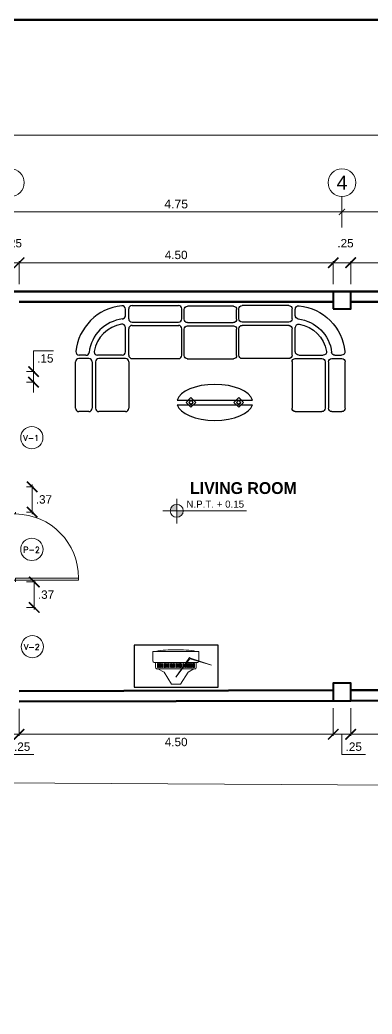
# Model space of a CAD drawing. Header units: millimetres. Extents: x 565 to 912, y 163 to 192.
# Drawn here: x 581.72 to 586.76, y 177.47 to 191.72 of the extents above; entities that cross this region are included whole.
import ezdxf

# ---------------------------------------------------------------- set-up
doc = ezdxf.new("R2010")
doc.units = ezdxf.units.MM
doc.header["$LTSCALE"] = 0.0125
for name, color, linetype, lineweight in [('01', 210, 'Continuous', 0), ('06', 6, 'Continuous', 70), ('COLUMNAS', 162, 'Continuous', 40), ('COTAS', 9, 'Continuous', 9), ('EQUIPO', 2, 'Continuous', 15), ('equipo 0.2', 152, 'Continuous', 25), ('equipo 01', 30, 'Continuous', 9), ('MARCO', 1, 'Continuous', 13), ('MARKO', 186, 'Continuous', 80), ('MURO ALTO', 40, 'Continuous', 70), ('proy', 254, 'Continuous', 0), ('TEXTO', 6, 'Continuous', 15)]:
    doc.layers.add(name, color=color, linetype=linetype, lineweight=lineweight)
doc.layers.add('MUEBLES', color=30, linetype='Continuous')
doc.styles.add('ARIAL', font='arial.ttf')
doc.styles.add('NOMBRE-2', font='arial.ttf')
doc.styles.add('op', font='romab___.ttf')
doc.styles.add('ROMANS135', font='romans.shx', dxfattribs={"width": 1.35})
doc.dimstyles.new('ISO-25', dxfattribs={"dimtxt": 0.12, "dimasz": 0.15, "dimexe": 0.02, "dimexo": 0.1055, "dimgap": 0.05, "dimtad": 2, "dimtih": 1, "dimtoh": 1, "dimzin": 4, "dimdsep": 46, "dimtxsty": 'ARIAL', "dimblk": 'ARCHTICK', "dimcen": 2.5, "dimdle": 0.03, "dimclrd": 1, "dimclre": 2, "dimclrt": 256, "dimadec": 0, "dimazin": 0, "dimtfac": 1, "dimtmove": 0, "dimatfit": 0, "dimldrblk": 'ARCHTICK', "dimfxl": 0, "dimlwd": 13, "dimlwe": 9, "dimarcsym": 0})
doc.dimstyles.new('PLANTA', dxfattribs={"dimtxt": 0.125, "dimasz": 0.09, "dimexe": 0.125, "dimexo": 0.1, "dimgap": 0.05, "dimtad": 1, "dimzin": 4, "dimdsep": 46, "dimtxsty": 'NOMBRE-2', "dimblk1": 'ARCHTICK', "dimblk2": 'ARCHTICK', "dimsah": 1, "dimcen": 0, "dimdle": 0.1, "dimclrd": 1, "dimclre": 1, "dimclrt": 256, "dimadec": 0, "dimazin": 0, "dimtfac": 1, "dimtmove": 1, "dimatfit": 3, "dimldrblk": 'ARCHTICK', "dimfxl": 0, "dimtolj": 1, "dimtzin": 0, "dimlwd": 0, "dimlwe": 0, "dimarcsym": 0})

# ---------------------------------------------------------------- blocks, each defined once
blk = doc.blocks.new('_ARCHTICK')
at = {"color": 0, "linetype": 'ByBlock', "const_width": 0.15}
blk.add_lwpolyline([(-0.5, -0.5), (0.5, 0.5)], dxfattribs=at)
blk = doc.blocks.new('*D17')
at = {"layer": 'COTAS', "color": 2, "lineweight": 9, "transparency": 16777216}
for p, q in [((574.151, 181.232), (574.149, 180.803)), ((611.627, 181.018), (611.624, 180.589))]:
    blk.add_line(p, q, dxfattribs=at)
at = {"layer": 'COTAS', "color": 1, "lineweight": 13, "transparency": 16777216}
blk.add_line((574.119, 180.823), (611.655, 180.609), dxfattribs=at)
at = {"layer": 'Defpoints', "color": 0, "transparency": 16777216}
for p in [(574.152, 181.337), (611.628, 181.124), (611.625, 180.609)]:
    blk.add_point(p, dxfattribs=at)
at = {"layer": 'COTAS', "color": 1, "lineweight": 13, "transparency": 16777216, "xscale": 0.15, "yscale": 0.15, "zscale": 0.15}
for p, rotation in [((574.149, 180.823), 179.6737143879261), ((611.625, 180.609), 359.6737143879261)]:
    blk.add_blockref('_ARCHTICK', p, dxfattribs=dict(at, rotation=rotation))
at = {"layer": 'COTAS', "transparency": 16777216, "insert": (592.886, 180.603), "char_height": 0.12, "attachment_point": 5, "style": 'ARIAL'}
blk.add_mtext('37.41', dxfattribs=at)
blk = doc.blocks.new('P1.0m')
at = {"layer": 'EQUIPO'}
blk.add_lwpolyline([(0.025, 0), (0.055, 0), (0.055, 0.9), (0.025, 0.9)], close=True, dxfattribs=at)
for points in [[(0, -0.1), (0.05, -0.1), (0.05, -0.05), (0.025, -0.05), (0.025, 0), (0, 0)], [(1, -0.1), (0.95, -0.1), (0.95, -0.05), (0.975, -0.05), (0.975, 0), (1, 0)]]:
    blk.add_lwpolyline(points, dxfattribs=at)
at = {"layer": 'EQUIPO', "color": 252}
blk.add_arc((0.065, -0.01), 0.91, 0.6296, 90.6296, dxfattribs=at)
blk = doc.blocks.new('MESA-CENTRO')
at = {"layer": 'MUEBLES', "ltscale": 0.5}
for p, q in [((0, -0.639), (0, 0.557)), ((0.076, -0.639), (0.076, 0.557))]:
    blk.add_line(p, q, dxfattribs=at)
for points in [[(0.115, 0.339), (0.038, 0.261), (-0.039, 0.339), (0.038, 0.416)], [(0.115, -0.421), (0.038, -0.344), (-0.039, -0.421), (0.038, -0.499)]]:
    blk.add_lwpolyline(points, close=True, dxfattribs=at)
for centre in [(0.038, 0.339), (0.038, -0.421)]:
    blk.add_circle(centre, 0.0283, dxfattribs=at)
for start_param, end_param in [(0.133813, 3.00778), (3.274364, 6.150414)]:
    blk.add_ellipse((0.038, -0.041), major_axis=(0, 0.603), ratio=0.473919, start_param=start_param, end_param=end_param, dxfattribs=at)
blk = doc.blocks.new('A$C5CCE3322')
at = {"layer": '01', "ltscale": 0.2}
blk.add_blockref('MESA-CENTRO', (0.246, 0.639), dxfattribs=at)
blk = doc.blocks.new('A$C13E261AE')
at = {"layer": 'MUEBLES'}
for p, q in [((0, 0.808), (0, 1.473)), ((0.19, 1.52), (0.047, 1.52)), ((0.237, 0.808), (0.237, 1.472)), ((0.285, 0.803), (0.285, 1.476)), ((0.713, 1.52), (0.332, 1.52)), ((0.76, 0.803), (0.76, 1.476)), ((0.19, 0.76), (0.047, 0.76)), ((0.146, 0.713), (0.051, 0.713)), ((0.665, 0.713), (0.314, 0.713)), ((0.713, 0.76), (0.332, 0.76)), ((0.76, 0.713), (0.76, 0.332)), ((0.803, 0.76), (1.473, 0.76)), ((1.52, 0.713), (1.52, 0.332)), ((0.713, 0.665), (0.713, 0.314)), ((0.803, 0.285), (1.473, 0.285)), ((0.713, 0.146), (0.713, 0.051)), ((0.76, 0.19), (0.76, 0.047)), ((0.808, 0.237), (1.472, 0.237)), ((1.52, 0.19), (1.52, 0.047)), ((1.473, 0), (0.808, 0))]:
    blk.add_line(p, q, dxfattribs=at)
for centre, radius, start, end in [((0.047, 1.473), 0.0475, 90, 180), ((0.19, 1.473), 0.0475, 0, 90), ((0.332, 1.473), 0.0475, 90, 180), ((0.713, 1.473), 0.0475, 0, 90), ((0.047, 0.808), 0.0475, 180, 270), ((0.051, 0.665), 0.0475, 90, 185.831), ((0.146, 0.665), 0.0475, 6.7691, 90), ((0.19, 0.808), 0.0477, 270.1025, 359.7525), ((0.314, 0.665), 0.0475, 90, 189.4264), ((0.332, 0.808), 0.0475, 180, 270), ((0.665, 0.665), 0.0475, 0, 90), ((0.713, 0.808), 0.0475, 270, 0), ((0.808, 0.713), 0.0475, 90, 180), ((1.473, 0.713), 0.0475, 0, 90), ((0.735, 0.735), 0.736, 185.831, 264.169), ((0.735, 0.735), 0.546, 186.7691, 263.2309), ((0.735, 0.735), 0.474, 189.4264, 260.5736), ((0.665, 0.314), 0.0475, 260.5736, 0), ((0.808, 0.332), 0.0475, 180, 270), ((1.473, 0.332), 0.0475, 270, 0), ((0.665, 0.146), 0.0475, 0, 83.2309), ((0.808, 0.19), 0.0477, 90.2475, 179.8975), ((1.473, 0.19), 0.0475, 0, 90), ((0.665, 0.051), 0.0475, 264.169, 0), ((0.808, 0.047), 0.0475, 180, 270), ((1.473, 0.047), 0.0475, 270, 0)]:
    blk.add_arc(centre, radius, start, end, dxfattribs=at)
blk = doc.blocks.new('SILLON')
at = {"layer": 'MUEBLES'}
for p, q in [((-0.35, 0), (0.35, 0)), ((-0.4, -0.2), (-0.4, -0.05)), ((0.4, -0.2), (0.4, -0.05)), ((0.355, -0.3), (-0.35, -0.3)), ((0.35, -0.25), (-0.349, -0.25)), ((-0.4, -0.75), (-0.4, -0.35)), ((0.4, -0.75), (0.4, -0.35)), ((0.355, -0.8), (-0.35, -0.8))]:
    blk.add_line(p, q, dxfattribs=at)
for centre, radius, start, end in [((-0.35, -0.05), 0.05, 90, 180), ((0.35, -0.05), 0.05, 360, 90), ((-0.35, -0.2), 0.05, 180, 270), ((-0.35, -0.35), 0.05, 90, 180), ((0.35, -0.2), 0.0502, 270.2475, 359.8975), ((0.35, -0.35), 0.05, 360, 90), ((-0.35, -0.75), 0.05, 180, 270), ((0.35, -0.75), 0.05, 270, 360)]:
    blk.add_arc(centre, radius, start, end, dxfattribs=at)
blk = doc.blocks.new('*D26')
at = {"layer": 'COTAS', "color": 2, "lineweight": 9, "transparency": 16777216}
for p, q in [((581.456, 187.933), (581.456, 188.258)), ((581.706, 187.933), (581.706, 188.258))]:
    blk.add_line(p, q, dxfattribs=at)
at = {"layer": 'COTAS', "color": 1, "lineweight": 13, "transparency": 16777216}
blk.add_line((581.456, 188.238), (581.706, 188.238), dxfattribs=at)
at = {"layer": 'Defpoints', "color": 0, "transparency": 16777216}
for p in [(581.706, 188.238), (581.456, 187.827), (581.706, 187.827)]:
    blk.add_point(p, dxfattribs=at)
at = {"layer": 'COTAS', "transparency": 16777216, "insert": (581.631, 188.517), "char_height": 0.12, "attachment_point": 5, "style": 'ARIAL'}
blk.add_mtext('.25', dxfattribs=at)
blk = doc.blocks.new('*D27')
at = {"layer": 'COTAS', "color": 2, "lineweight": 9, "transparency": 16777216}
for p, q in [((581.706, 187.933), (581.706, 188.258)), ((586.206, 187.933), (586.206, 188.258))]:
    blk.add_line(p, q, dxfattribs=at)
at = {"layer": 'COTAS', "color": 1, "lineweight": 13, "transparency": 16777216}
blk.add_line((581.676, 188.238), (586.236, 188.238), dxfattribs=at)
at = {"layer": 'Defpoints', "color": 0, "transparency": 16777216}
for p in [(586.206, 188.238), (581.706, 187.827), (586.206, 187.827)]:
    blk.add_point(p, dxfattribs=at)
at = {"layer": 'COTAS', "color": 1, "lineweight": 13, "transparency": 16777216, "xscale": 0.15, "yscale": 0.15, "zscale": 0.15, "rotation": 180}
blk.add_blockref('_ARCHTICK', (581.706, 188.238), dxfattribs=at)
at = {"layer": 'COTAS', "color": 1, "lineweight": 13, "transparency": 16777216, "xscale": 0.15, "yscale": 0.15, "zscale": 0.15}
blk.add_blockref('_ARCHTICK', (586.206, 188.238), dxfattribs=at)
at = {"layer": 'COTAS', "transparency": 16777216, "insert": (583.956, 188.349), "char_height": 0.12, "attachment_point": 5, "style": 'ARIAL'}
blk.add_mtext('4.50', dxfattribs=at)
blk = doc.blocks.new('*D28')
at = {"layer": 'COTAS', "color": 2, "lineweight": 9, "transparency": 16777216}
for p, q in [((586.206, 187.933), (586.206, 188.258)), ((586.456, 187.933), (586.456, 188.258))]:
    blk.add_line(p, q, dxfattribs=at)
at = {"layer": 'COTAS', "color": 1, "lineweight": 13, "transparency": 16777216}
blk.add_line((586.206, 188.238), (586.456, 188.238), dxfattribs=at)
at = {"layer": 'Defpoints', "color": 0, "transparency": 16777216}
for p in [(586.456, 188.238), (586.206, 187.827), (586.456, 187.827)]:
    blk.add_point(p, dxfattribs=at)
at = {"layer": 'COTAS', "transparency": 16777216, "insert": (586.381, 188.517), "char_height": 0.12, "attachment_point": 5, "style": 'ARIAL'}
blk.add_mtext('.25', dxfattribs=at)
blk = doc.blocks.new('*D29')
at = {"layer": 'COTAS', "color": 2, "lineweight": 9, "transparency": 16777216}
for p, q in [((586.456, 187.933), (586.456, 188.258)), ((590.956, 187.933), (590.956, 188.258))]:
    blk.add_line(p, q, dxfattribs=at)
at = {"layer": 'COTAS', "color": 1, "lineweight": 13, "transparency": 16777216}
blk.add_line((586.426, 188.238), (590.986, 188.238), dxfattribs=at)
at = {"layer": 'Defpoints', "color": 0, "transparency": 16777216}
for p in [(590.956, 188.238), (586.456, 187.827), (590.956, 187.827)]:
    blk.add_point(p, dxfattribs=at)
at = {"layer": 'COTAS', "color": 1, "lineweight": 13, "transparency": 16777216, "xscale": 0.15, "yscale": 0.15, "zscale": 0.15, "rotation": 180}
blk.add_blockref('_ARCHTICK', (586.456, 188.238), dxfattribs=at)
at = {"layer": 'COTAS', "color": 1, "lineweight": 13, "transparency": 16777216, "xscale": 0.15, "yscale": 0.15, "zscale": 0.15}
blk.add_blockref('_ARCHTICK', (590.956, 188.238), dxfattribs=at)
at = {"layer": 'COTAS', "transparency": 16777216, "insert": (588.706, 188.349), "char_height": 0.12, "attachment_point": 5, "style": 'ARIAL'}
blk.add_mtext('4.50', dxfattribs=at)
blk = doc.blocks.new('*D49')
at = {"layer": 'COTAS', "color": 2, "lineweight": 9, "transparency": 16777216}
for p, q in [((581.456, 181.835), (581.456, 181.459)), ((581.706, 181.842), (581.706, 181.459))]:
    blk.add_line(p, q, dxfattribs=at)
at = {"layer": 'COTAS', "color": 1, "lineweight": 13, "transparency": 16777216}
for p, q in [((581.456, 181.479), (581.706, 181.479)), ((581.456, 181.479), (581.706, 181.479)), ((581.581, 181.479), (581.581, 181.189)), ((581.581, 181.189), (581.919, 181.189))]:
    blk.add_line(p, q, dxfattribs=at)
at = {"layer": 'Defpoints', "color": 0, "transparency": 16777216}
for p in [(581.456, 181.94), (581.706, 181.948), (581.706, 181.479)]:
    blk.add_point(p, dxfattribs=at)
at = {"layer": 'COTAS', "transparency": 16777216, "insert": (581.75, 181.301), "char_height": 0.12, "attachment_point": 5, "style": 'ARIAL'}
blk.add_mtext('.25', dxfattribs=at)
blk = doc.blocks.new('*D50')
at = {"layer": 'COTAS', "color": 2, "lineweight": 9, "transparency": 16777216}
for p, q in [((581.706, 181.842), (581.706, 181.459)), ((586.206, 181.855), (586.206, 181.459))]:
    blk.add_line(p, q, dxfattribs=at)
at = {"layer": 'COTAS', "color": 1, "lineweight": 13, "transparency": 16777216}
blk.add_line((581.676, 181.479), (586.236, 181.479), dxfattribs=at)
at = {"layer": 'Defpoints', "color": 0, "transparency": 16777216}
for p in [(581.706, 181.948), (586.206, 181.96), (586.206, 181.479)]:
    blk.add_point(p, dxfattribs=at)
at = {"layer": 'COTAS', "color": 1, "lineweight": 13, "transparency": 16777216, "xscale": 0.15, "yscale": 0.15, "zscale": 0.15, "rotation": 180}
blk.add_blockref('_ARCHTICK', (581.706, 181.479), dxfattribs=at)
at = {"layer": 'COTAS', "color": 1, "lineweight": 13, "transparency": 16777216, "xscale": 0.15, "yscale": 0.15, "zscale": 0.15}
blk.add_blockref('_ARCHTICK', (586.206, 181.479), dxfattribs=at)
at = {"layer": 'COTAS', "transparency": 16777216, "insert": (583.956, 181.368), "char_height": 0.12, "attachment_point": 5, "style": 'ARIAL'}
blk.add_mtext('4.50', dxfattribs=at)
blk = doc.blocks.new('*D51')
at = {"layer": 'COTAS', "color": 2, "lineweight": 9, "transparency": 16777216}
for p, q in [((586.206, 181.855), (586.206, 181.459)), ((586.456, 181.855), (586.456, 181.459))]:
    blk.add_line(p, q, dxfattribs=at)
at = {"layer": 'COTAS', "color": 1, "lineweight": 13, "transparency": 16777216}
for p, q in [((586.206, 181.479), (586.456, 181.479)), ((586.206, 181.479), (586.456, 181.479)), ((586.331, 181.479), (586.331, 181.189)), ((586.331, 181.189), (586.669, 181.189))]:
    blk.add_line(p, q, dxfattribs=at)
at = {"layer": 'Defpoints', "color": 0, "transparency": 16777216}
for p in [(586.206, 181.96), (586.456, 181.961), (586.456, 181.479)]:
    blk.add_point(p, dxfattribs=at)
at = {"layer": 'COTAS', "transparency": 16777216, "insert": (586.5, 181.301), "char_height": 0.12, "attachment_point": 5, "style": 'ARIAL'}
blk.add_mtext('.25', dxfattribs=at)
blk = doc.blocks.new('*D52')
at = {"layer": 'COTAS', "color": 2, "lineweight": 9, "transparency": 16777216}
for p, q in [((586.456, 181.855), (586.456, 181.459)), ((590.956, 181.868), (590.956, 181.459))]:
    blk.add_line(p, q, dxfattribs=at)
at = {"layer": 'COTAS', "color": 1, "lineweight": 13, "transparency": 16777216}
blk.add_line((586.426, 181.479), (590.986, 181.479), dxfattribs=at)
at = {"layer": 'Defpoints', "color": 0, "transparency": 16777216}
for p in [(590.956, 181.974), (586.456, 181.961), (590.956, 181.479)]:
    blk.add_point(p, dxfattribs=at)
at = {"layer": 'COTAS', "color": 1, "lineweight": 13, "transparency": 16777216, "xscale": 0.15, "yscale": 0.15, "zscale": 0.15, "rotation": 180}
blk.add_blockref('_ARCHTICK', (586.456, 181.479), dxfattribs=at)
at = {"layer": 'COTAS', "color": 1, "lineweight": 13, "transparency": 16777216, "xscale": 0.15, "yscale": 0.15, "zscale": 0.15}
blk.add_blockref('_ARCHTICK', (590.956, 181.479), dxfattribs=at)
at = {"layer": 'COTAS', "transparency": 16777216, "insert": (588.706, 181.368), "char_height": 0.12, "attachment_point": 5, "style": 'ARIAL'}
blk.add_mtext('4.50', dxfattribs=at)
blk = doc.blocks.new('*D84')
at = {"layer": 'COTAS', "color": 1, "lineweight": 13, "transparency": 16777216}
blk.add_line((581.923, 183.692), (581.923, 183.267), dxfattribs=at)
at = {"layer": 'COTAS', "color": 2, "lineweight": 9, "transparency": 16777216}
for p, q in [((581.812, 183.662), (581.943, 183.662)), ((581.812, 183.297), (581.943, 183.297))]:
    blk.add_line(p, q, dxfattribs=at)
at = {"layer": 'Defpoints', "color": 0, "transparency": 16777216}
for p in [(581.706, 183.662), (581.706, 183.297), (581.923, 183.297)]:
    blk.add_point(p, dxfattribs=at)
at = {"layer": 'COTAS', "color": 1, "lineweight": 13, "transparency": 16777216, "xscale": 0.15, "yscale": 0.15, "zscale": 0.15}
for p, rotation in [((581.923, 183.662), 90), ((581.923, 183.297), 270)]:
    blk.add_blockref('_ARCHTICK', p, dxfattribs=dict(at, rotation=rotation))
at = {"layer": 'COTAS', "transparency": 16777216, "insert": (582.092, 183.48), "char_height": 0.12, "attachment_point": 5, "style": 'ARIAL'}
blk.add_mtext('.37', dxfattribs=at)
blk = doc.blocks.new('*D85')
at = {"layer": 'COTAS', "color": 2, "lineweight": 9, "transparency": 16777216}
for p, q in [((581.812, 185.027), (581.913, 185.027)), ((581.812, 184.662), (581.913, 184.662))]:
    blk.add_line(p, q, dxfattribs=at)
at = {"layer": 'COTAS', "color": 1, "lineweight": 13, "transparency": 16777216}
blk.add_line((581.893, 184.632), (581.893, 185.057), dxfattribs=at)
at = {"layer": 'Defpoints', "color": 0, "transparency": 16777216}
for p in [(581.706, 185.027), (581.893, 185.027), (581.706, 184.662)]:
    blk.add_point(p, dxfattribs=at)
at = {"layer": 'COTAS', "color": 1, "lineweight": 13, "transparency": 16777216, "xscale": 0.15, "yscale": 0.15, "zscale": 0.15}
for p, rotation in [((581.893, 185.027), 90), ((581.893, 184.662), 270)]:
    blk.add_blockref('_ARCHTICK', p, dxfattribs=dict(at, rotation=rotation))
at = {"layer": 'COTAS', "transparency": 16777216, "insert": (582.062, 184.845), "char_height": 0.12, "attachment_point": 5, "style": 'ARIAL'}
blk.add_mtext('.37', dxfattribs=at)
blk = doc.blocks.new('*D86')
at = {"layer": 'COTAS', "color": 1, "lineweight": 13, "transparency": 16777216}
for p, q in [((581.913, 186.677), (581.913, 186.977)), ((581.913, 186.977), (582.201, 186.977)), ((581.913, 186.527), (581.913, 186.677)), ((581.913, 186.527), (581.913, 186.377))]:
    blk.add_line(p, q, dxfattribs=at)
at = {"layer": 'COTAS', "color": 2, "lineweight": 9, "transparency": 16777216}
for p, q in [((581.812, 186.677), (581.933, 186.677)), ((581.812, 186.527), (581.933, 186.527))]:
    blk.add_line(p, q, dxfattribs=at)
at = {"layer": 'Defpoints', "color": 0, "transparency": 16777216}
for p in [(581.706, 186.677), (581.913, 186.677), (581.706, 186.527)]:
    blk.add_point(p, dxfattribs=at)
at = {"layer": 'COTAS', "color": 1, "lineweight": 13, "transparency": 16777216, "xscale": 0.15, "yscale": 0.15, "zscale": 0.15}
for p, rotation in [((581.913, 186.677), 270), ((581.913, 186.527), 90)]:
    blk.add_blockref('_ARCHTICK', p, dxfattribs=dict(at, rotation=rotation))
at = {"layer": 'COTAS', "transparency": 16777216, "insert": (582.082, 186.866), "char_height": 0.12, "attachment_point": 5, "style": 'ARIAL'}
blk.add_mtext('.15', dxfattribs=at)
blk = doc.blocks.new('Tv_p')
for p, q in [((-0.05, 0), (-0.137, -0.132)), ((0, 0), (-0.05, 0)), ((0, 0), (0.05, 0)), ((0.05, 0), (0.129, -0.132)), ((-0.151, -0.276), (0, -0.076)), ((0, -0.076), (-0.143, -0.284)), ((-0.395, -0.21), (-0.158, -0.279)), ((-0.16, -0.288), (-0.395, -0.21)), ((-0.224, -0.241), (-0.224, -0.184)), ((-0.208, -0.168), (0, -0.168)), ((-0.204, -0.185), (-0.204, -0.228)), ((-0.2, -0.186), (-0.204, -0.186)), ((-0.2, -0.228), (-0.2, -0.186)), ((-0.137, -0.132), (-0.199, -0.168)), ((-0.19, -0.186), (-0.194, -0.186)), ((-0.193, -0.185), (-0.193, -0.228)), ((-0.19, -0.228), (-0.19, -0.186)), ((-0.177, -0.186), (-0.181, -0.186)), ((-0.18, -0.185), (-0.18, -0.228)), ((-0.177, -0.228), (-0.177, -0.186)), ((-0.169, -0.185), (-0.169, -0.228)), ((-0.165, -0.186), (-0.169, -0.186)), ((-0.165, -0.228), (-0.165, -0.186)), ((-0.156, -0.185), (-0.156, -0.228)), ((-0.152, -0.186), (-0.156, -0.186)), ((-0.152, -0.228), (-0.152, -0.186)), ((-0.139, -0.186), (-0.143, -0.186)), ((-0.142, -0.185), (-0.142, -0.228)), ((-0.139, -0.228), (-0.139, -0.186)), ((-0.124, -0.186), (-0.128, -0.186)), ((-0.127, -0.185), (-0.127, -0.228)), ((-0.124, -0.228), (-0.124, -0.186)), ((-0.111, -0.186), (-0.115, -0.186)), ((-0.114, -0.185), (-0.114, -0.227)), ((-0.111, -0.223), (-0.111, -0.186)), ((-0.097, -0.186), (-0.101, -0.186)), ((-0.1, -0.185), (-0.1, -0.209)), ((-0.097, -0.204), (-0.097, -0.186)), ((-0.097, -0.228), (-0.097, -0.217)), ((-0.083, -0.186), (-0.085, -0.186)), ((-0.084, -0.185), (-0.084, -0.188)), ((-0.084, -0.199), (-0.084, -0.228)), ((-0.081, -0.228), (-0.081, -0.194)), ((-0.064, -0.186), (-0.068, -0.186)), ((-0.067, -0.185), (-0.067, -0.228)), ((-0.064, -0.228), (-0.064, -0.186)), ((-0.053, -0.185), (-0.053, -0.228)), ((-0.049, -0.186), (-0.053, -0.186)), ((-0.049, -0.228), (-0.049, -0.186)), ((-0.036, -0.186), (-0.04, -0.186)), ((-0.039, -0.185), (-0.039, -0.228)), ((-0.036, -0.228), (-0.036, -0.186)), ((-0.022, -0.186), (-0.026, -0.186)), ((-0.025, -0.185), (-0.025, -0.228)), ((-0.022, -0.228), (-0.022, -0.186)), ((-0.011, -0.185), (-0.011, -0.228)), ((-0.007, -0.186), (-0.011, -0.186)), ((-0.007, -0.228), (-0.007, -0.186)), ((0.208, -0.168), (0, -0.168)), ((0.007, -0.228), (0.007, -0.186)), ((0.007, -0.186), (0.011, -0.186)), ((0.011, -0.185), (0.011, -0.228)), ((0.022, -0.186), (0.026, -0.186)), ((0.022, -0.228), (0.022, -0.186)), ((0.025, -0.185), (0.025, -0.228)), ((0.036, -0.186), (0.04, -0.186)), ((0.036, -0.228), (0.036, -0.186)), ((0.039, -0.185), (0.039, -0.228)), ((0.049, -0.186), (0.053, -0.186)), ((0.049, -0.228), (0.049, -0.186)), ((0.053, -0.185), (0.053, -0.228)), ((0.064, -0.186), (0.068, -0.186)), ((0.064, -0.228), (0.064, -0.186)), ((0.067, -0.185), (0.067, -0.228)), ((0.081, -0.186), (0.085, -0.186)), ((0.081, -0.228), (0.081, -0.186)), ((0.084, -0.185), (0.084, -0.228)), ((0.097, -0.186), (0.101, -0.186)), ((0.097, -0.228), (0.097, -0.186)), ((0.1, -0.185), (0.1, -0.228)), ((0.111, -0.186), (0.115, -0.186)), ((0.111, -0.228), (0.111, -0.186)), ((0.114, -0.185), (0.114, -0.228)), ((0.124, -0.186), (0.128, -0.186)), ((0.124, -0.228), (0.124, -0.186)), ((0.127, -0.185), (0.127, -0.228)), ((0.129, -0.132), (0.199, -0.168)), ((0.139, -0.186), (0.143, -0.186)), ((0.139, -0.228), (0.139, -0.186)), ((0.142, -0.185), (0.142, -0.228)), ((0.152, -0.186), (0.156, -0.186)), ((0.152, -0.228), (0.152, -0.186)), ((0.156, -0.185), (0.156, -0.228)), ((0.165, -0.186), (0.169, -0.186)), ((0.165, -0.228), (0.165, -0.186)), ((0.169, -0.185), (0.169, -0.228)), ((0.177, -0.186), (0.181, -0.186)), ((0.177, -0.228), (0.177, -0.186)), ((0.18, -0.185), (0.18, -0.228)), ((0.19, -0.186), (0.194, -0.186)), ((0.19, -0.228), (0.19, -0.186)), ((0.193, -0.185), (0.193, -0.228)), ((0.2, -0.228), (0.2, -0.186)), ((0.2, -0.186), (0.204, -0.186)), ((0.204, -0.185), (0.204, -0.228)), ((0.224, -0.241), (0.224, -0.184)), ((-0.255, -0.257), (-0.255, -0.362)), ((0, -0.241), (-0.239, -0.241)), ((-0.204, -0.228), (-0.2, -0.228)), ((-0.193, -0.228), (-0.19, -0.228)), ((-0.18, -0.228), (-0.177, -0.228)), ((-0.169, -0.228), (-0.165, -0.228)), ((-0.156, -0.228), (-0.152, -0.228)), ((-0.142, -0.228), (-0.139, -0.228)), ((-0.127, -0.228), (-0.124, -0.228)), ((-0.1, -0.222), (-0.1, -0.228)), ((-0.1, -0.228), (-0.097, -0.228)), ((-0.084, -0.228), (-0.081, -0.228)), ((-0.067, -0.228), (-0.064, -0.228)), ((-0.053, -0.228), (-0.049, -0.228)), ((-0.039, -0.228), (-0.036, -0.228)), ((-0.025, -0.228), (-0.022, -0.228)), ((-0.011, -0.228), (-0.007, -0.228)), ((0, -0.241), (0.239, -0.241)), ((0.011, -0.228), (0.007, -0.228)), ((0.025, -0.228), (0.022, -0.228)), ((0.039, -0.228), (0.036, -0.228)), ((0.053, -0.228), (0.049, -0.228)), ((0.067, -0.228), (0.064, -0.228)), ((0.084, -0.228), (0.081, -0.228)), ((0.1, -0.228), (0.097, -0.228)), ((0.114, -0.228), (0.111, -0.228)), ((0.127, -0.228), (0.124, -0.228)), ((0.142, -0.228), (0.139, -0.228)), ((0.156, -0.228), (0.152, -0.228)), ((0.169, -0.228), (0.165, -0.228)), ((0.18, -0.228), (0.177, -0.228)), ((0.193, -0.228), (0.19, -0.228)), ((0.204, -0.228), (0.2, -0.228)), ((0.255, -0.257), (0.255, -0.362)), ((-0.255, -0.362), (0, -0.362)), ((0.255, -0.362), (0, -0.362))]:
    blk.add_line(p, q)
blk.add_circle((-0.152, -0.285), 0.00907)
for centre, radius, start, end in [((-0.208, -0.184), 0.0162, 90, 180), ((0.208, -0.184), 0.0162, 360, 90), ((-0.239, -0.257), 0.0162, 90, 180), ((0.239, -0.257), 0.0162, 0, 90), ((-0.03, 0.635), 1.016, 258.9245, 271.6974), ((0.03, 0.635), 1.016, 268.3026, 281.0755)]:
    blk.add_arc(centre, radius, start, end)
blk = doc.blocks.new('tv')
at = {"layer": 'equipo 0.2'}
blk.add_lwpolyline([(-0.355, -0.759), (0.245, -0.759), (0.245, 0.441), (-0.355, 0.441)], close=True, dxfattribs=at)
at = {"layer": 'equipo 01', "xscale": 1.295999999999992, "yscale": 1.295999999999992, "zscale": 1.295999999999992, "rotation": 90}
blk.add_blockref('Tv_p', (-0.312, -0.155), dxfattribs=at)
blk = doc.blocks.new('*D192')
at = {"layer": 'COTAS', "color": 1, "lineweight": 0, "transparency": 16777216}
for p, q in [((574.156, 189.612), (574.156, 190.19)), ((611.636, 189.612), (611.636, 190.19)), ((574.056, 190.065), (611.736, 190.065))]:
    blk.add_line(p, q, dxfattribs=at)
at = {"layer": 'Defpoints', "color": 0, "transparency": 16777216}
for p in [(611.636, 190.065), (574.156, 189.512), (611.636, 189.512)]:
    blk.add_point(p, dxfattribs=at)
at = {"layer": 'COTAS', "color": 1, "lineweight": 0, "transparency": 16777216, "xscale": 0.09, "yscale": 0.09, "zscale": 0.09, "rotation": 180}
blk.add_blockref('_ARCHTICK', (574.156, 190.065), dxfattribs=at)
at = {"layer": 'COTAS', "color": 1, "lineweight": 0, "transparency": 16777216, "xscale": 0.09, "yscale": 0.09, "zscale": 0.09}
blk.add_blockref('_ARCHTICK', (611.636, 190.065), dxfattribs=at)
at = {"layer": 'COTAS', "transparency": 16777216, "insert": (592.896, 190.179), "char_height": 0.125, "attachment_point": 5, "style": 'NOMBRE-2'}
blk.add_mtext('\\A1;37.48', dxfattribs=at)
blk = doc.blocks.new('*D193')
at = {"layer": 'COTAS', "color": 1, "lineweight": 0, "transparency": 16777216}
for p, q in [((586.231, 188.966), (591.181, 188.966)), ((586.331, 189.066), (586.331, 189.091)), ((591.081, 189.066), (591.081, 189.091))]:
    blk.add_line(p, q, dxfattribs=at)
at = {"layer": 'Defpoints', "color": 0, "transparency": 16777216}
for p in [(586.331, 188.966), (591.081, 188.966), (591.081, 188.966)]:
    blk.add_point(p, dxfattribs=at)
at = {"layer": 'COTAS', "color": 1, "lineweight": 0, "transparency": 16777216, "xscale": 0.09, "yscale": 0.09, "zscale": 0.09, "rotation": 180}
blk.add_blockref('_ARCHTICK', (586.331, 188.966), dxfattribs=at)
at = {"layer": 'COTAS', "color": 1, "lineweight": 0, "transparency": 16777216, "xscale": 0.09, "yscale": 0.09, "zscale": 0.09}
blk.add_blockref('_ARCHTICK', (591.081, 188.966), dxfattribs=at)
at = {"layer": 'COTAS', "transparency": 16777216, "insert": (588.706, 189.079), "char_height": 0.125, "attachment_point": 5, "style": 'NOMBRE-2'}
blk.add_mtext('\\A1;4.75', dxfattribs=at)
blk = doc.blocks.new('*D195')
at = {"layer": 'COTAS', "color": 1, "lineweight": 0, "transparency": 16777216}
for p, q in [((581.481, 188.966), (586.431, 188.966)), ((581.581, 189.066), (581.581, 189.091)), ((586.331, 189.066), (586.331, 189.091))]:
    blk.add_line(p, q, dxfattribs=at)
at = {"layer": 'Defpoints', "color": 0, "transparency": 16777216}
for p in [(581.581, 188.966), (586.331, 188.966), (586.331, 188.966)]:
    blk.add_point(p, dxfattribs=at)
at = {"layer": 'COTAS', "color": 1, "lineweight": 0, "transparency": 16777216, "xscale": 0.09, "yscale": 0.09, "zscale": 0.09, "rotation": 180}
blk.add_blockref('_ARCHTICK', (581.581, 188.966), dxfattribs=at)
at = {"layer": 'COTAS', "color": 1, "lineweight": 0, "transparency": 16777216, "xscale": 0.09, "yscale": 0.09, "zscale": 0.09}
blk.add_blockref('_ARCHTICK', (586.331, 188.966), dxfattribs=at)
at = {"layer": 'COTAS', "transparency": 16777216, "insert": (583.956, 189.079), "char_height": 0.125, "attachment_point": 5, "style": 'NOMBRE-2'}
blk.add_mtext('\\A1;4.75', dxfattribs=at)

msp = doc.modelspace()

# ---------------------------------------------------------------- hatches: boundary and pattern name
at = {"layer": 'MARCO', "linetype": 'Continuous'}
h = msp.add_hatch(color=256, dxfattribs=at)
h.paths.add_polyline_path([(583.96396, 184.7745, 0.41421356), (583.8714, 184.68194), (583.96396, 184.68194)])
h.paths.add_polyline_path([(584.05652, 184.68194), (583.96396, 184.68194), (583.96396, 184.58938, 0.41421356)])

# ---------------------------------------------------------------- linework, layer by layer
at = {"layer": 'COLUMNAS'}
for points in [[(586.20626, 187.57732), (586.45626, 187.57732), (586.45626, 187.82732), (586.20626, 187.82732)], [(586.20626, 181.96006), (586.45626, 181.96006), (586.45626, 182.21006), (586.20626, 182.21006)]]:
    msp.add_lwpolyline(points, close=True, dxfattribs=at)
at = {"layer": 'MARCO', "linetype": 'Continuous'}
for p, q in [((583.96396, 184.49858), (583.96396, 184.85266)), ((583.76554, 184.68194), (584.96513, 184.68194))]:
    msp.add_line(p, q, dxfattribs=at)
msp.add_circle((583.96396, 184.68194), 0.09256, dxfattribs=at)
at = {"layer": 'MARKO'}
msp.add_lwpolyline([(564.78685, 191.71852), (564.78685, 163.21852), (628.38011, 163.21852), (628.38011, 191.71852)], close=True, dxfattribs=at)
at = {"layer": 'MURO ALTO'}
for p, q in [((574.15626, 187.82732), (595.20626, 187.82732)), ((581.70626, 187.67732), (586.20626, 187.67732)), ((586.45626, 187.67732), (590.95626, 187.67732)), ((586.45626, 182.11074), (609.75626, 182.17405)), ((581.70626, 182.09783), (586.20626, 182.11006)), ((586.45626, 181.96074), (609.75626, 182.02473)), ((581.70626, 181.94783), (586.20626, 181.96006))]:
    msp.add_line(p, q, dxfattribs=at)
at = {"layer": 'proy'}
for centre in [(581.88855, 185.73146), (581.88909, 184.1289), (581.89666, 182.73416)]:
    msp.add_circle(centre, 0.15956, dxfattribs=at)
at = {"layer": 'TEXTO'}
msp.add_line((586.33126, 188.74399), (586.33126, 189.18779), dxfattribs=at)
for centre in [(581.58126, 189.38571), (586.33126, 189.38571)]:
    msp.add_circle(centre, 0.19792, dxfattribs=at)

# ---------------------------------------------------------------- block references
at = {"layer": '06', "ltscale": 0.22, "rotation": 270}
msp.add_blockref('A$C13E261AE', (582.51586, 187.6242), dxfattribs=at)
at = {"layer": '06', "ltscale": 0.22, "xscale": -1, "rotation": 90}
msp.add_blockref('A$C13E261AE', (586.37587, 187.6242), dxfattribs=at)
at = {"layer": 'MUEBLES', "xscale": -0.9404999999999859, "yscale": 0.9404999999999859, "zscale": 0.9405}
msp.add_blockref('SILLON', (584.44586, 187.61485), dxfattribs=at)
at = {"layer": 'MUEBLES', "xscale": 0.9000000000000341, "yscale": 0.9000000000000341, "zscale": 0.9000000000000341, "rotation": 270}
msp.add_blockref('A$C5CCE3322', (583.97143, 186.49167), dxfattribs=at)
at = {"layer": 'proy', "xscale": -1, "rotation": 270}
msp.add_blockref('P1.0m', (581.65626, 183.66223), dxfattribs=at)
at = {"layer": 'proy', "rotation": 90}
msp.add_blockref('tv', (583.79707, 182.50935), dxfattribs=at)

# ---------------------------------------------------------------- texts
at = {"layer": 'proy', "style": 'op'}
msp.add_text('LIVING ROOM', height=0.17, dxfattribs=at).set_placement((584.15512, 184.92295))
at = {"layer": 'TEXTO'}
for s, height, style, p in [('V-1', 0.0825, 'ROMANS135', (581.76634, 185.68487)), ('N.P.T. + 0.15', 0.1, 'ARIAL', (584.10232, 184.7279)), ('P-2', 0.0825, 'ROMANS135', (581.76688, 184.08231)), ('V-2', 0.0825, 'ROMANS135', (581.77444, 182.68757))]:
    msp.add_text(s, height=height, dxfattribs=dict(at, style=style)).set_placement(p)
at = {"layer": 'TEXTO', "insert": (586.33126, 189.38571), "char_height": 0.2, "attachment_point": 5, "style": 'ARIAL'}
msp.add_mtext('4', dxfattribs=at)

# ---------------------------------------------------------------- dimensions: what is measured, and where the dimension line sits
at = {"layer": 'COTAS'}
for base, p1, p2, picture, middle in [((611.63626, 190.06516), (574.15626, 189.5125), (611.63626, 189.5125), '*D192', (592.89626, 190.17903)), ((586.33126, 188.96589), (581.58126, 188.96589), (586.33126, 188.96589), '*D195', (583.95626, 189.07946)), ((591.08126, 188.96589), (586.33126, 188.96589), (591.08126, 188.96589), '*D193', (588.70626, 189.07946))]:
    dim = msp.add_linear_dim(base=base, p1=p1, p2=p2, dimstyle='PLANTA', dxfattribs=at)
    dim.commit()
    dim.dimension.update_dxf_attribs({"geometry": picture, "text_midpoint": middle})
for base, p1, p2, picture, middle in [((581.70626, 188.23778), (581.45626, 187.82732), (581.70626, 187.82732), '*D26', (581.63126, 188.51659)), ((586.45626, 188.23778), (586.20626, 187.82732), (586.45626, 187.82732), '*D28', (586.38126, 188.51659)), ((586.20626, 188.23778), (581.70626, 187.82732), (586.20626, 187.82732), '*D27', (583.95626, 188.34905)), ((590.95626, 188.23778), (586.45626, 187.82732), (590.95626, 187.82732), '*D29', (588.70626, 188.34905))]:
    dim = msp.add_linear_dim(base=base, p1=p1, p2=p2, dimstyle='ISO-25', override={"dimtmove": 1}, dxfattribs=at)
    dim.commit()
    dim.dimension.update_dxf_attribs({"geometry": picture, "text_midpoint": middle})
for base, p1, p2, picture, middle in [((581.91323, 186.67732), (581.70626, 186.52732), (581.70626, 186.67732), '*D86', (582.08212, 186.86605)), ((581.89344, 185.02732), (581.70626, 184.66223), (581.70626, 185.02732), '*D85', (582.06188, 184.84478)), ((581.92313, 183.29715), (581.70626, 183.66223), (581.70626, 183.29715), '*D84', (582.09158, 183.47969))]:
    dim = msp.add_linear_dim(base=base, p1=p1, p2=p2, angle=90, dimstyle='ISO-25', dxfattribs=at)
    dim.commit()
    dim.dimension.update_dxf_attribs({"geometry": picture, "text_midpoint": middle})
for base, p1, p2, picture, middle in [((590.95626, 181.47934), (586.45626, 181.96074), (590.95626, 181.97365), '*D52', (588.70626, 181.36807)), ((581.70626, 181.47934), (581.45626, 181.94036), (581.70626, 181.94783), '*D49', (581.63126, 181.30054)), ((586.20626, 181.47934), (581.70626, 181.94783), (586.20626, 181.96006), '*D50', (583.95626, 181.36807)), ((586.45626, 181.47934), (586.20626, 181.96006), (586.45626, 181.96074), '*D51', (586.38126, 181.30054))]:
    dim = msp.add_linear_dim(base=base, p1=p1, p2=p2, angle=180, dimstyle='ISO-25', override={"dimtmove": 1}, dxfattribs=at)
    dim.commit()
    dim.dimension.update_dxf_attribs({"geometry": picture, "text_midpoint": middle})
dim = msp.add_aligned_dim(p1=(574.15181, 181.33734), p2=(611.62754, 181.12392), distance=-0.51474, text='37.41', dimstyle='ISO-25', dxfattribs=at)
dim.commit()
dim.dimension.update_dxf_attribs({"geometry": '*D17', "text_midpoint": (592.8861, 180.60317)})

doc.saveas('drawing.dxf')
